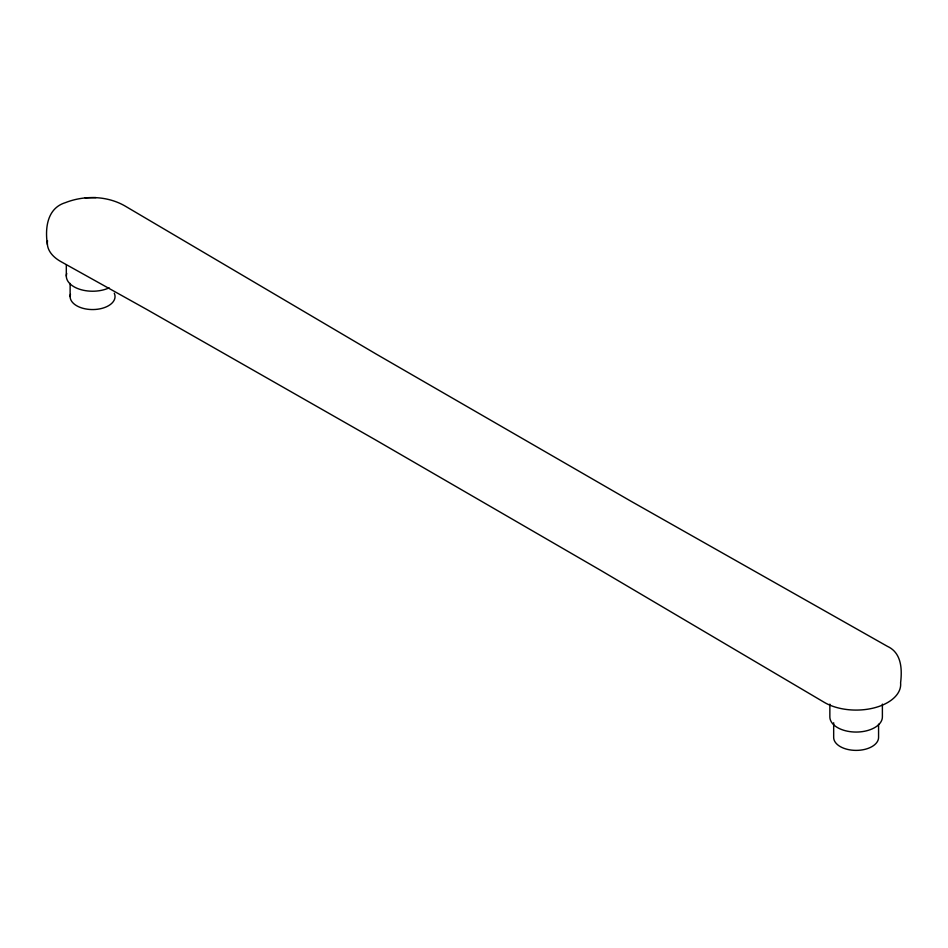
<?xml version="1.0" encoding="UTF-8"?>
<svg xmlns="http://www.w3.org/2000/svg" width="948" height="948" viewBox="0 0 948 948"><rect width="100%" height="100%" fill="white"/><g stroke="black" fill="none" stroke-linecap="round" stroke-linejoin="round"><path stroke-width="1.42" d="M47.53 240.697A44.686 25.797 0 0 0 60.506 261.387L147.118 309.652L375.041 439.623L600.854 570.459L824.535 702.504A44.556 25.726 0 0 0 874.329 707.836A44.556 25.726 0 0 0 900.6 682.844C902.188 669.335 901.738 652.876 887.399 646.335L630.515 500.971L376.226 354.09L124.543 205.716C106.686 195.679 84.277 195.241 65.388 202.647C47.092 208.216 44.876 228.314 47.4 244.477M95.985 197.611L85.166 197.824M882.387 704.127L882.387 716.889A26.271 15.168 0 0 1 856.115 732.057A26.271 15.168 0 0 1 829.856 716.889L829.856 704.127M878.571 724.225L878.571 737.425A22.444 12.964 0 0 1 856.115 750.389A22.444 12.964 0 0 1 833.671 737.425L833.671 722.755M70.128 283.405L70.128 296.594M66.313 264.717L66.313 276.069M109.115 287.848A26.271 15.168 0 0 1 79.253 289.128A26.271 15.168 0 0 1 66.716 273.427M114.27 293.24A22.444 12.964 0 0 1 93.556 309.546A22.444 12.964 0 0 1 70.472 294.342"/></g></svg>
